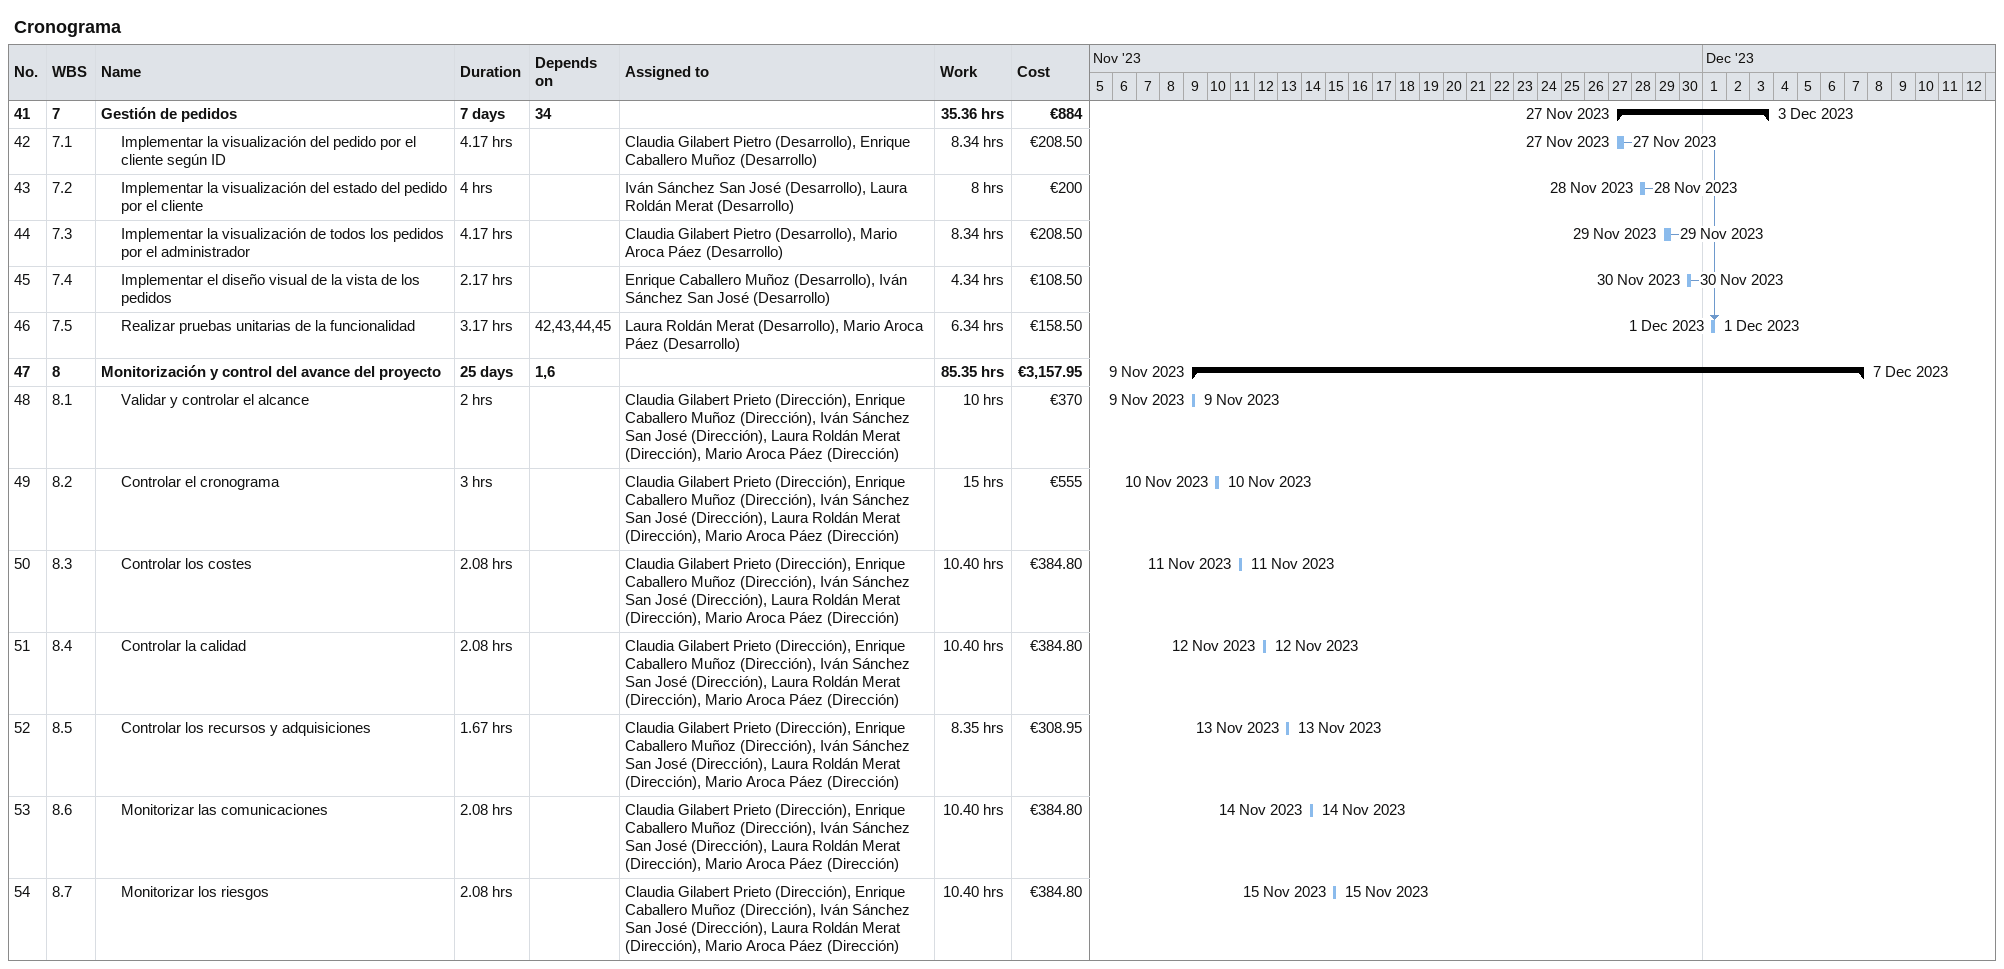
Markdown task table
Cronograma

| ID | WBS | Task | Duration | Start | Finish | Predecessors | Resources | Work (h) | Cost (€) |
|---|---|---|---|---|---|---|---|---|---|
| 41 | 7 | **Gestión de pedidos** | 7d | 2023-11-27 | 2023-12-03 | 34 |  | 35.36 | 884 |
| 42 | 7.1 | Implementar la visualización del pedido por el cliente según ID | 4.17h | 2023-11-27 | 2023-11-27 |  | Claudia Gilabert Pietro (Desarrollo), Enrique Caballero Muñoz (Desarrollo) | 8.34 | 208.50 |
| 43 | 7.2 | Implementar la visualización del estado del pedido por el cliente | 4h | 2023-11-28 | 2023-11-28 |  | Iván Sánchez San José (Desarrollo), Laura Roldán Merat (Desarrollo) | 8 | 200 |
| 44 | 7.3 | Implementar la visualización de todos los pedidos por el administrador | 4.17h | 2023-11-29 | 2023-11-29 |  | Claudia Gilabert Pietro (Desarrollo), Mario Aroca Páez (Desarrollo) | 8.34 | 208.50 |
| 45 | 7.4 | Implementar el diseño visual de la vista de los pedidos | 2.17h | 2023-11-30 | 2023-11-30 |  | Enrique Caballero Muñoz (Desarrollo), Iván Sánchez San José (Desarrollo) | 4.34 | 108.50 |
| 46 | 7.5 | Realizar pruebas unitarias de la funcionalidad | 3.17h | 2023-12-01 | 2023-12-01 | 42, 43, 44, 45 | Laura Roldán Merat (Desarrollo), Mario Aroca Páez (Desarrollo) | 6.34 | 158.50 |
| 47 | 8 | **Monitorización y control del avance del proyecto** | 25d | 2023-11-09 | 2023-12-07 | 1, 6 |  | 85.35 | 3157.95 |
| 48 | 8.1 | Validar y controlar el alcance | 2h | 2023-11-09 | 2023-11-09 |  | Claudia Gilabert Prieto (Dirección), Enrique Caballero Muñoz (Dirección), Iván Sánchez San José (Dirección), Laura Roldán Merat (Dirección), Mario Aroca Páez (Dirección) | 10 | 370 |
| 49 | 8.2 | Controlar el cronograma | 3h | 2023-11-10 | 2023-11-10 |  | Claudia Gilabert Prieto (Dirección), Enrique Caballero Muñoz (Dirección), Iván Sánchez San José (Dirección), Laura Roldán Merat (Dirección), Mario Aroca Páez (Dirección) | 15 | 555 |
| 50 | 8.3 | Controlar los costes | 2.08h | 2023-11-11 | 2023-11-11 |  | Claudia Gilabert Prieto (Dirección), Enrique Caballero Muñoz (Dirección), Iván Sánchez San José (Dirección), Laura Roldán Merat (Dirección), Mario Aroca Páez (Dirección) | 10.40 | 384.80 |
| 51 | 8.4 | Controlar la calidad | 2.08h | 2023-11-12 | 2023-11-12 |  | Claudia Gilabert Prieto (Dirección), Enrique Caballero Muñoz (Dirección), Iván Sánchez San José (Dirección), Laura Roldán Merat (Dirección), Mario Aroca Páez (Dirección) | 10.40 | 384.80 |
| 52 | 8.5 | Controlar los recursos y adquisiciones | 1.67h | 2023-11-13 | 2023-11-13 |  | Claudia Gilabert Prieto (Dirección), Enrique Caballero Muñoz (Dirección), Iván Sánchez San José (Dirección), Laura Roldán Merat (Dirección), Mario Aroca Páez (Dirección) | 8.35 | 308.95 |
| 53 | 8.6 | Monitorizar las comunicaciones | 2.08h | 2023-11-14 | 2023-11-14 |  | Claudia Gilabert Prieto (Dirección), Enrique Caballero Muñoz (Dirección), Iván Sánchez San José (Dirección), Laura Roldán Merat (Dirección), Mario Aroca Páez (Dirección) | 10.40 | 384.80 |
| 54 | 8.7 | Monitorizar los riesgos | 2.08h | 2023-11-15 | 2023-11-15 |  | Claudia Gilabert Prieto (Dirección), Enrique Caballero Muñoz (Dirección), Iván Sánchez San José (Dirección), Laura Roldán Merat (Dirección), Mario Aroca Páez (Dirección) | 10.40 | 384.80 |
